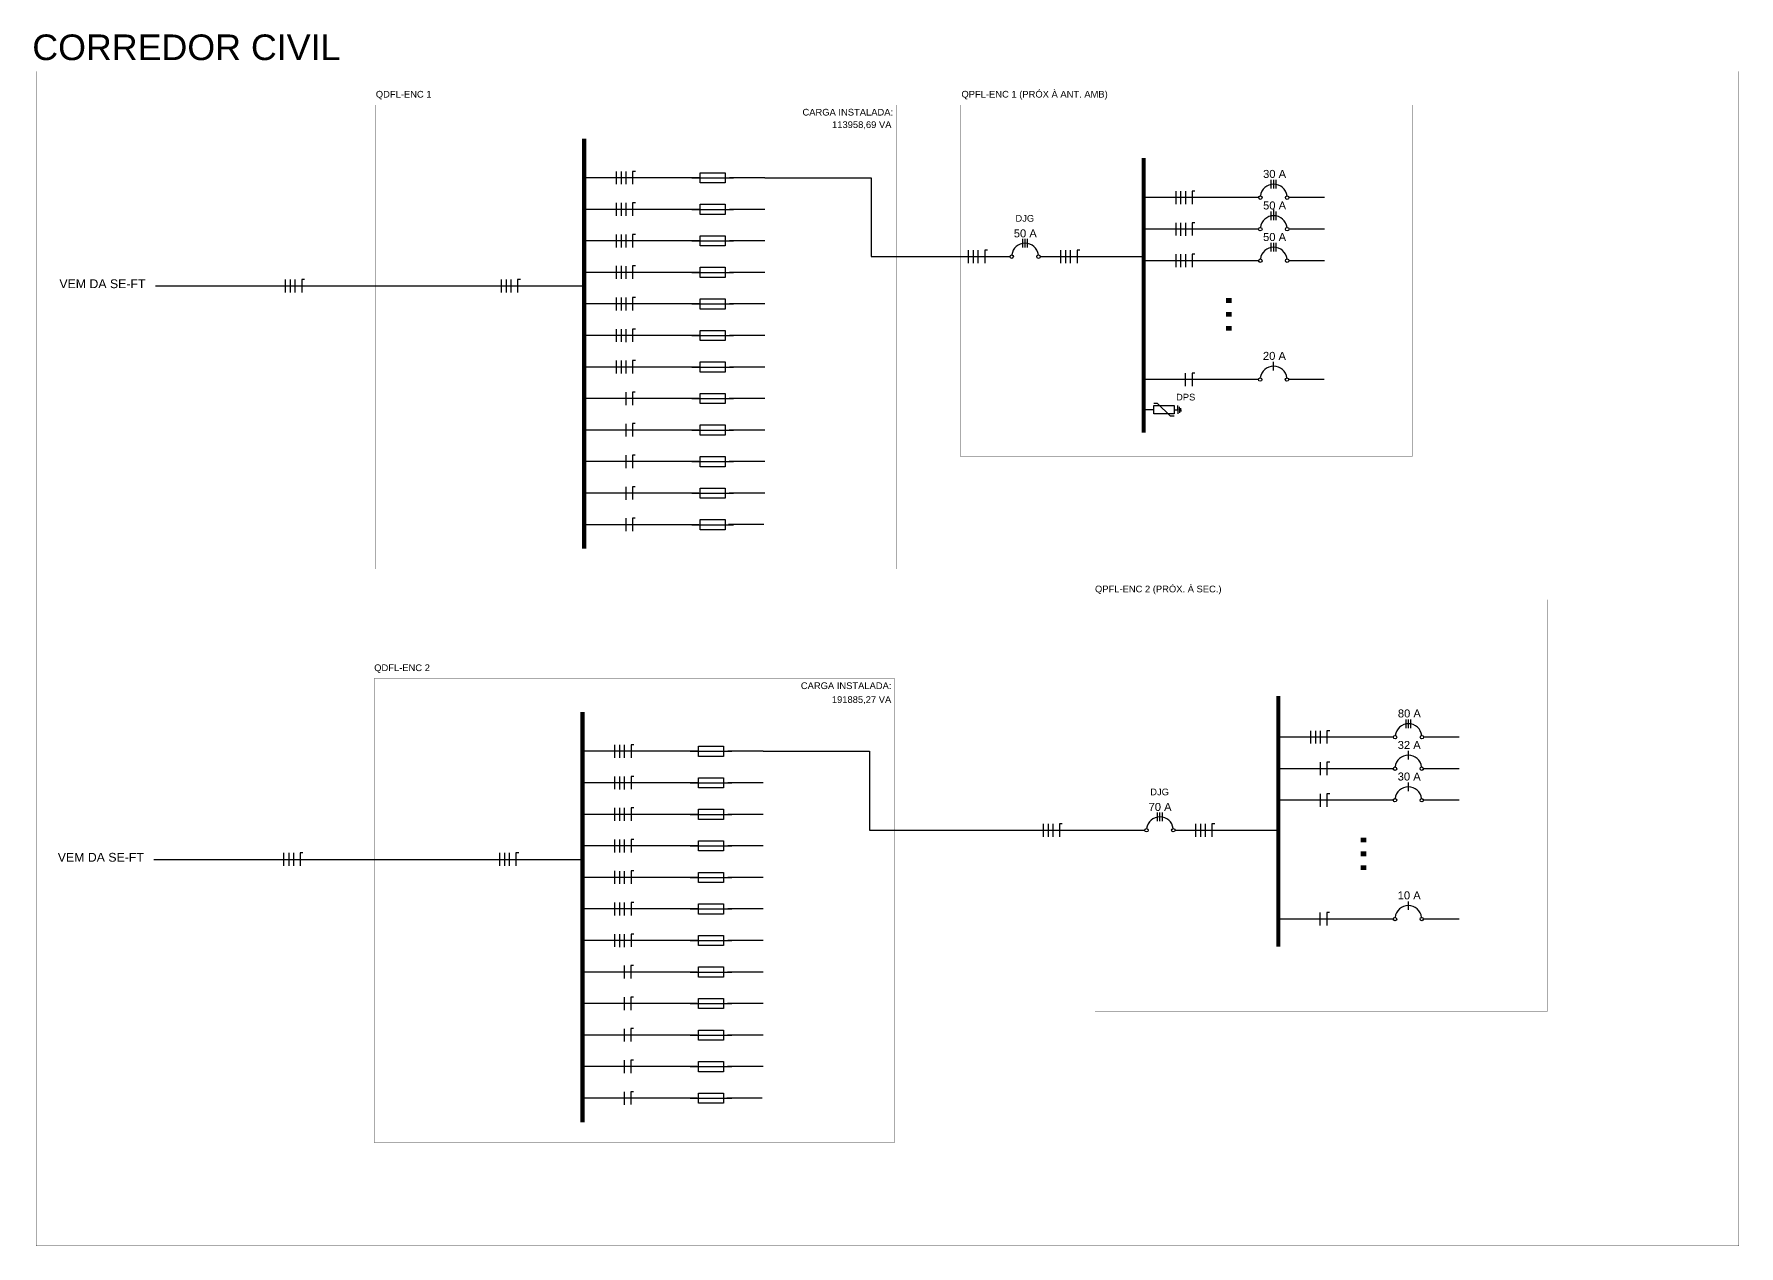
# Model space of a CAD drawing. Header units: millimetres. Extents: x 700 to 1841, y 279 to 936.
# Drawn here: x 1044.7 to 1369.1, y 279.3 to 509.9 of the extents above; entities that cross this region are included whole.
import ezdxf
from ezdxf.enums import TextEntityAlignment as Align

# ---------------------------------------------------------------- set-up
doc = ezdxf.new("R2010")
doc.units = ezdxf.units.MM
doc.linetypes.add('ACAD_ISO03W100', pattern=[30, 12, -18])
for name, color, linetype in [('A-03', 3, 'Continuous'), ('ARA_DISPOSITIVOS', 5, 'Continuous'), ('ARA_LEGENDA', 7, 'Continuous'), ('EQUIPAMENTOS', 4, 'Continuous'), ('GSP_Arq_TEXTO', 7, 'Continuous'), ('GSP_URB_TEXTO GERAL', 7, 'Continuous'), ('UNIFILAR', 3, 'Continuous'), ('VAI AO CTA', 7, 'Continuous')]:
    doc.layers.add(name, color=color, linetype=linetype)
doc.layers.add('BARRAMENTO', color=1, linetype='Continuous', lineweight=30)
doc.styles.add('ARA GERAL', font='arial.ttf', dxfattribs={"height": 10.1686})
doc.styles.add('ARA_TITULO_1', font='arial.ttf', dxfattribs={"height": 4})
doc.styles.add('ARIAL', font='arial.ttf')
doc.styles.add('ROMANS', font='arial.ttf')

# ---------------------------------------------------------------- blocks, each defined once
blk = doc.blocks.new('DISJ TRIF')
at = {"layer": 'A-03', "color": 2}
for p, q in [((0.217, 0.418), (0.421, 0.418)), ((0.217, 0.36), (0.421, 0.36)), ((0.217, 0.302), (0.421, 0.302))]:
    blk.add_line(p, q, dxfattribs=at)
at = {"layer": 'EQUIPAMENTOS', "color": 2}
for centre in [(0, 0.679), (0, 0.041)]:
    blk.add_circle(centre, 0.0409, dxfattribs=at)
at = {"layer": 'EQUIPAMENTOS', "color": 4}
blk.add_arc((0, 0.36), 0.319, 277.3498, 82.6502, dxfattribs=at)
blk = doc.blocks.new('dps')
at = {"layer": 'ARA_DISPOSITIVOS'}
for p, q in [((9.6, -5.6), (9.6, 0)), ((9.6, -5.6), (-9.4, -24.7)), ((-9.4, -24.7), (-9.4, -30.8))]:
    blk.add_line(p, q, dxfattribs=at)
blk.add_lwpolyline([(-6.1, 0), (6.4, 0), (6.4, -30.8), (-6.1, -30.8)], close=True, dxfattribs=at)
blk = doc.blocks.new('*U11')
at = {"layer": 'ARA_DISPOSITIVOS'}
blk.add_line((-25.3, 0), (25.4, 0), dxfattribs=at)
blk.add_lwpolyline([(15.4, 6.2), (15.4, -6.2), (-15.3, -6.2), (-15.3, 6.2)], close=True, dxfattribs=at)
at = {"style": 'ARA GERAL'}
blk.add_attdef('12A', text='', height=10.2, dxfattribs=at).set_placement((-0.2, 17.9), align=Align.TOP_CENTER)
blk = doc.blocks.new('*U93')
at = {"layer": 'ARA_DISPOSITIVOS'}
blk.add_line((-25.3, 0), (25.4, 0), dxfattribs=at)
blk.add_lwpolyline([(15.4, 6.2), (15.4, -6.2), (-15.3, -6.2), (-15.3, 6.2)], close=True, dxfattribs=at)
at = {"style": 'ARA GERAL'}
blk.add_attdef('12A', text='', height=10.2, dxfattribs=at).set_placement((-0.2, 17.9), align=Align.TOP_CENTER)
blk = doc.blocks.new('*U82')
at = {"layer": 'ARA_DISPOSITIVOS'}
blk.add_line((-25.3, 0), (25.4, 0), dxfattribs=at)
blk.add_lwpolyline([(15.4, 6.2), (15.4, -6.2), (-15.3, -6.2), (-15.3, 6.2)], close=True, dxfattribs=at)
at = {"style": 'ARA GERAL'}
blk.add_attdef('12A', text='', height=10.2, dxfattribs=at).set_placement((-0.2, 17.9), align=Align.TOP_CENTER)
blk = doc.blocks.new('*U83')
at = {"layer": 'ARA_DISPOSITIVOS'}
blk.add_line((-25.3, 0), (25.4, 0), dxfattribs=at)
blk.add_lwpolyline([(15.4, 6.2), (15.4, -6.2), (-15.3, -6.2), (-15.3, 6.2)], close=True, dxfattribs=at)
at = {"style": 'ARA GERAL'}
blk.add_attdef('12A', text='', height=10.2, dxfattribs=at).set_placement((-0.2, 17.9), align=Align.TOP_CENTER)
blk = doc.blocks.new('*U84')
at = {"layer": 'ARA_DISPOSITIVOS'}
blk.add_line((-25.3, 0), (25.4, 0), dxfattribs=at)
blk.add_lwpolyline([(15.4, 6.2), (15.4, -6.2), (-15.3, -6.2), (-15.3, 6.2)], close=True, dxfattribs=at)
at = {"style": 'ARA GERAL'}
blk.add_attdef('12A', text='', height=10.2, dxfattribs=at).set_placement((-0.2, 17.9), align=Align.TOP_CENTER)
blk = doc.blocks.new('*U85')
at = {"layer": 'ARA_DISPOSITIVOS'}
blk.add_line((-25.3, 0), (25.4, 0), dxfattribs=at)
blk.add_lwpolyline([(15.4, 6.2), (15.4, -6.2), (-15.3, -6.2), (-15.3, 6.2)], close=True, dxfattribs=at)
at = {"style": 'ARA GERAL'}
blk.add_attdef('12A', text='', height=10.2, dxfattribs=at).set_placement((-0.2, 17.9), align=Align.TOP_CENTER)
blk = doc.blocks.new('*U86')
at = {"layer": 'ARA_DISPOSITIVOS'}
blk.add_line((-25.3, 0), (25.4, 0), dxfattribs=at)
blk.add_lwpolyline([(15.4, 6.2), (15.4, -6.2), (-15.3, -6.2), (-15.3, 6.2)], close=True, dxfattribs=at)
at = {"style": 'ARA GERAL'}
blk.add_attdef('12A', text='', height=10.2, dxfattribs=at).set_placement((-0.2, 17.9), align=Align.TOP_CENTER)
blk = doc.blocks.new('*U87')
at = {"layer": 'ARA_DISPOSITIVOS'}
blk.add_line((-25.3, 0), (25.4, 0), dxfattribs=at)
blk.add_lwpolyline([(15.4, 6.2), (15.4, -6.2), (-15.3, -6.2), (-15.3, 6.2)], close=True, dxfattribs=at)
at = {"style": 'ARA GERAL'}
blk.add_attdef('12A', text='', height=10.2, dxfattribs=at).set_placement((-0.2, 17.9), align=Align.TOP_CENTER)
blk = doc.blocks.new('*U88')
at = {"layer": 'ARA_DISPOSITIVOS'}
blk.add_line((-25.3, 0), (25.4, 0), dxfattribs=at)
blk.add_lwpolyline([(15.4, 6.2), (15.4, -6.2), (-15.3, -6.2), (-15.3, 6.2)], close=True, dxfattribs=at)
at = {"style": 'ARA GERAL'}
blk.add_attdef('12A', text='', height=10.2, dxfattribs=at).set_placement((-0.2, 17.9), align=Align.TOP_CENTER)
blk = doc.blocks.new('*U89')
at = {"layer": 'ARA_DISPOSITIVOS'}
blk.add_line((-25.3, 0), (25.4, 0), dxfattribs=at)
blk.add_lwpolyline([(15.4, 6.2), (15.4, -6.2), (-15.3, -6.2), (-15.3, 6.2)], close=True, dxfattribs=at)
at = {"style": 'ARA GERAL'}
blk.add_attdef('12A', text='', height=10.2, dxfattribs=at).set_placement((-0.2, 17.9), align=Align.TOP_CENTER)
blk = doc.blocks.new('*U90')
at = {"layer": 'ARA_DISPOSITIVOS'}
blk.add_line((-25.3, 0), (25.4, 0), dxfattribs=at)
blk.add_lwpolyline([(15.4, 6.2), (15.4, -6.2), (-15.3, -6.2), (-15.3, 6.2)], close=True, dxfattribs=at)
at = {"style": 'ARA GERAL'}
blk.add_attdef('12A', text='', height=10.2, dxfattribs=at).set_placement((-0.2, 17.9), align=Align.TOP_CENTER)
blk = doc.blocks.new('*U91')
at = {"layer": 'ARA_DISPOSITIVOS'}
blk.add_line((-25.3, 0), (25.4, 0), dxfattribs=at)
blk.add_lwpolyline([(15.4, 6.2), (15.4, -6.2), (-15.3, -6.2), (-15.3, 6.2)], close=True, dxfattribs=at)
at = {"style": 'ARA GERAL'}
blk.add_attdef('12A', text='', height=10.2, dxfattribs=at).set_placement((-0.2, 17.9), align=Align.TOP_CENTER)
blk = doc.blocks.new('*U92')
at = {"layer": 'ARA_DISPOSITIVOS'}
blk.add_line((-25.3, 0), (25.4, 0), dxfattribs=at)
blk.add_lwpolyline([(15.4, 6.2), (15.4, -6.2), (-15.3, -6.2), (-15.3, 6.2)], close=True, dxfattribs=at)
at = {"style": 'ARA GERAL'}
blk.add_attdef('12A', text='', height=10.2, dxfattribs=at).set_placement((-0.2, 17.9), align=Align.TOP_CENTER)

msp = doc.modelspace()

# ---------------------------------------------------------------- linework, layer by layer
msp.add_lwpolyline([(1280.6, 476.11), (1280.6, 476.51)])
at = {"layer": 'A-03', "color": 2}
for p, q in [((1280.57, 445.86), (1280.57, 447.5)), ((1306.21, 371.84), (1306.21, 373.47)), ((1306.21, 365.84), (1306.21, 367.47)), ((1306.21, 343.22), (1306.21, 344.85))]:
    msp.add_line(p, q, dxfattribs=at)
at = {"layer": 'ARA_LEGENDA', "color": 2, "linetype": 'ACAD_ISO03W100', "ltscale": 0.25, "const_width": 0.0375}
msp.add_lwpolyline([(1369.08, 279.32), (1045.13, 279.32), (1045.13, 502.78), (1369.08, 502.78)], close=True, dxfattribs=at)
at = {"layer": 'ARA_LEGENDA', "color": 7, "linetype": 'ACAD_ISO03W100', "ltscale": 0.25, "const_width": 0.0375}
for points in [[(1208.76, 408.08), (1109.76, 408.08), (1109.76, 496.38), (1208.76, 496.38)], [(1306.99, 429.56), (1220.95, 429.56), (1220.95, 496.38), (1306.99, 496.38)], [(1332.63, 323.92), (1246.59, 323.92), (1246.59, 402.25), (1332.63, 402.25)], [(1208.44, 298.97), (1109.45, 298.97), (1109.45, 387.26), (1208.44, 387.26)]]:
    msp.add_lwpolyline(points, close=True, dxfattribs=at)
at = {"layer": 'BARRAMENTO'}
for p, q in [((1171.27, 482.52), (1149.39, 482.52)), ((1183.79, 482.52), (1177.03, 482.52)), ((1277.72, 478.75), (1255.84, 478.75)), ((1290.24, 478.75), (1283.48, 478.75)), ((1171.27, 476.52), (1149.39, 476.52)), ((1183.79, 476.52), (1177.03, 476.52)), ((1171.27, 470.52), (1149.39, 470.52)), ((1183.79, 470.52), (1177.03, 470.52)), ((1277.72, 472.75), (1255.84, 472.75)), ((1290.24, 472.75), (1283.48, 472.75)), ((1171.27, 464.52), (1149.39, 464.52)), ((1183.79, 464.52), (1177.03, 464.52)), ((1277.72, 466.75), (1255.84, 466.75)), ((1290.24, 466.75), (1283.48, 466.75)), ((1171.27, 458.52), (1149.39, 458.52)), ((1183.79, 458.52), (1177.03, 458.52)), ((1171.27, 452.52), (1149.39, 452.52)), ((1183.79, 452.52), (1177.03, 452.52)), ((1171.27, 446.52), (1149.39, 446.52)), ((1183.79, 446.52), (1177.03, 446.52)), ((1277.69, 444.13), (1255.81, 444.13)), ((1290.21, 444.13), (1283.45, 444.13)), ((1171.24, 440.52), (1149.36, 440.52)), ((1183.76, 440.52), (1177, 440.52)), ((1171.24, 434.52), (1149.36, 434.52)), ((1183.76, 434.52), (1177, 434.52)), ((1171.24, 428.52), (1149.36, 428.52)), ((1183.76, 428.52), (1177, 428.52)), ((1171.24, 422.52), (1149.36, 422.52)), ((1183.76, 422.52), (1177, 422.52)), ((1171.24, 416.52), (1149.36, 416.52)), ((1183.61, 416.53), (1176.84, 416.53)), ((1170.96, 373.41), (1149.08, 373.41)), ((1183.48, 373.41), (1176.72, 373.41)), ((1303.36, 376.1), (1281.48, 376.1)), ((1315.88, 376.1), (1309.12, 376.1)), ((1303.36, 370.1), (1281.48, 370.1)), ((1315.88, 370.1), (1309.12, 370.1)), ((1170.96, 367.41), (1149.08, 367.41)), ((1183.48, 367.41), (1176.72, 367.41)), ((1303.36, 364.1), (1281.48, 364.1)), ((1315.88, 364.1), (1309.12, 364.1)), ((1170.96, 361.41), (1149.08, 361.41)), ((1183.48, 361.41), (1176.72, 361.41)), ((1170.96, 355.41), (1149.08, 355.41)), ((1183.48, 355.41), (1176.72, 355.41)), ((1170.96, 349.41), (1149.08, 349.41)), ((1183.48, 349.41), (1176.72, 349.41)), ((1170.96, 343.41), (1149.08, 343.41)), ((1183.48, 343.41), (1176.72, 343.41)), ((1303.33, 341.49), (1281.45, 341.49)), ((1315.85, 341.49), (1309.09, 341.49)), ((1170.96, 337.41), (1149.08, 337.41)), ((1183.48, 337.41), (1176.72, 337.41)), ((1170.93, 331.41), (1149.05, 331.41)), ((1183.45, 331.41), (1176.69, 331.41)), ((1170.93, 325.41), (1149.05, 325.41)), ((1183.45, 325.41), (1176.69, 325.41)), ((1170.93, 319.41), (1149.05, 319.41)), ((1183.45, 319.41), (1176.69, 319.41)), ((1170.93, 313.41), (1149.05, 313.41)), ((1183.45, 313.41), (1176.69, 313.41)), ((1170.93, 307.41), (1149.05, 307.41)), ((1183.3, 307.42), (1176.53, 307.42))]:
    msp.add_line(p, q, dxfattribs=at)
at = {"layer": 'BARRAMENTO', "color": 1, "ltscale": 200}
msp.add_line((1257.79, 438.39), (1255.84, 438.39), dxfattribs=at)
at = {"layer": 'BARRAMENTO', "color": 3, "ltscale": 200}
for p, q in [((1261.63, 438.39), (1262.35, 438.39)), ((1262.35, 438.39), (1262.35, 439.2)), ((1262.35, 438.39), (1262.35, 437.59)), ((1262.66, 438.39), (1262.66, 438.97)), ((1262.66, 438.39), (1262.66, 437.81)), ((1262.94, 438.39), (1262.94, 438.71)), ((1262.94, 438.39), (1262.94, 438.07))]:
    msp.add_line(p, q, dxfattribs=at)
at = {"layer": 'BARRAMENTO', "lineweight": 40, "const_width": 0.8}
for points in [[(1149.39, 411.93), (1149.39, 489.97)], [(1255.84, 434.06), (1255.84, 486.27)], [(1281.48, 336.22), (1281.48, 383.92)], [(1149.08, 302.81), (1149.08, 380.86)]]:
    msp.add_lwpolyline(points, dxfattribs=at)
at = {"layer": 'BARRAMENTO'}
for points in [[(1183.79, 482.52), (1203.99, 482.52)], [(1203.99, 482.52), (1203.99, 467.52)], [(1203.99, 467.52), (1230.42, 467.52)], [(1236.18, 467.52), (1255.84, 467.52)], [(1067.85, 461.96), (1123.97, 461.96)], [(1124.01, 461.96), (1149.39, 461.96)], [(1183.48, 373.41), (1203.67, 373.41)], [(1203.67, 373.41), (1203.67, 358.41)], [(1203.67, 358.41), (1230.11, 358.41)], [(1229.63, 358.39), (1256.06, 358.39)], [(1261.82, 358.39), (1281.48, 358.39)], [(1067.54, 352.85), (1123.66, 352.85)], [(1123.7, 352.85), (1149.08, 352.85)]]:
    msp.add_lwpolyline(points, dxfattribs=at)
at = {"layer": 'EQUIPAMENTOS', "color": 2}
for centre in [(1278.02, 444.13), (1283.12, 444.13), (1303.66, 370.1), (1308.76, 370.1), (1303.66, 364.1), (1308.76, 364.1), (1303.66, 341.49), (1308.76, 341.49)]:
    msp.add_circle(centre, 0.327, dxfattribs=at)
at = {"layer": 'EQUIPAMENTOS', "color": 4}
for centre in [(1280.57, 444.13), (1306.21, 370.1), (1306.21, 364.1), (1306.21, 341.49)]:
    msp.add_arc(centre, 2.55, 7.3498, 172.6502, dxfattribs=at)
at = {"layer": 'VAI AO CTA', "color": 1}
for p, q in [((1155.49, 483.75), (1155.49, 481.29)), ((1156.45, 483.75), (1156.45, 481.29)), ((1157.4, 481.28), (1157.4, 483.74)), ((1155.49, 477.75), (1155.49, 475.29)), ((1156.45, 477.75), (1156.45, 475.29)), ((1157.4, 475.28), (1157.4, 477.74)), ((1261.94, 479.98), (1261.94, 477.52)), ((1262.89, 479.97), (1262.89, 477.51)), ((1263.85, 477.51), (1263.85, 479.97)), ((1261.94, 473.98), (1261.94, 471.52)), ((1262.89, 473.97), (1262.89, 471.51)), ((1263.85, 471.51), (1263.85, 473.97)), ((1155.49, 471.75), (1155.49, 469.29)), ((1156.45, 471.75), (1156.45, 469.29)), ((1157.4, 469.28), (1157.4, 471.74)), ((1222.48, 468.75), (1222.48, 466.29)), ((1223.43, 468.75), (1223.43, 466.29)), ((1224.39, 466.28), (1224.39, 468.74)), ((1240.05, 468.75), (1240.05, 466.29)), ((1241, 468.75), (1241, 466.29)), ((1241.96, 466.28), (1241.96, 468.74)), ((1261.94, 467.98), (1261.94, 465.52)), ((1262.89, 467.97), (1262.89, 465.51)), ((1263.85, 465.51), (1263.85, 467.97)), ((1155.49, 465.75), (1155.49, 463.29)), ((1156.45, 465.75), (1156.45, 463.29)), ((1157.4, 463.28), (1157.4, 465.74)), ((1092.54, 463.19), (1092.54, 460.73)), ((1093.5, 463.19), (1093.5, 460.73)), ((1094.45, 460.72), (1094.45, 463.18)), ((1133.6, 463.19), (1133.6, 460.73)), ((1134.56, 463.19), (1134.56, 460.73)), ((1135.51, 460.72), (1135.51, 463.18)), ((1155.49, 459.75), (1155.49, 457.29)), ((1156.45, 459.75), (1156.45, 457.29)), ((1157.4, 457.28), (1157.4, 459.74)), ((1155.49, 453.75), (1155.49, 451.29)), ((1156.45, 453.75), (1156.45, 451.29)), ((1157.4, 451.28), (1157.4, 453.74)), ((1155.49, 447.75), (1155.49, 445.29)), ((1156.45, 447.75), (1156.45, 445.29)), ((1157.4, 445.28), (1157.4, 447.74)), ((1263.82, 442.89), (1263.82, 445.35)), ((1157.37, 439.28), (1157.37, 441.74)), ((1157.37, 433.28), (1157.37, 435.74)), ((1157.37, 427.28), (1157.37, 429.74)), ((1157.37, 421.28), (1157.37, 423.74)), ((1157.37, 415.28), (1157.37, 417.74)), ((1287.58, 377.33), (1287.58, 374.87)), ((1288.53, 377.33), (1288.53, 374.87)), ((1289.49, 374.86), (1289.49, 377.32)), ((1155.18, 374.64), (1155.18, 372.18)), ((1156.13, 374.63), (1156.13, 372.17)), ((1157.09, 372.17), (1157.09, 374.63)), ((1289.49, 368.86), (1289.49, 371.32)), ((1155.18, 368.64), (1155.18, 366.18)), ((1156.13, 368.63), (1156.13, 366.17)), ((1157.09, 366.17), (1157.09, 368.63)), ((1289.49, 362.86), (1289.49, 365.32)), ((1155.18, 362.64), (1155.18, 360.18)), ((1156.13, 362.63), (1156.13, 360.17)), ((1157.09, 360.17), (1157.09, 362.63)), ((1236.7, 359.62), (1236.7, 357.16)), ((1237.66, 359.62), (1237.66, 357.16)), ((1238.62, 357.15), (1238.62, 359.61)), ((1265.69, 359.62), (1265.69, 357.16)), ((1266.65, 359.62), (1266.65, 357.16)), ((1267.6, 357.15), (1267.6, 359.61)), ((1092.23, 354.08), (1092.23, 351.62)), ((1093.19, 354.07), (1093.19, 351.61)), ((1094.14, 351.61), (1094.14, 354.07)), ((1133.29, 354.08), (1133.29, 351.62)), ((1134.25, 354.07), (1134.25, 351.61)), ((1135.2, 351.61), (1135.2, 354.07)), ((1155.18, 356.64), (1155.18, 354.18)), ((1156.13, 356.63), (1156.13, 354.17)), ((1157.09, 354.17), (1157.09, 356.63)), ((1155.18, 350.64), (1155.18, 348.18)), ((1156.13, 350.63), (1156.13, 348.17)), ((1157.09, 348.17), (1157.09, 350.63)), ((1155.18, 344.64), (1155.18, 342.18)), ((1156.13, 344.63), (1156.13, 342.17)), ((1157.09, 342.17), (1157.09, 344.63)), ((1289.46, 340.25), (1289.46, 342.71)), ((1155.18, 338.64), (1155.18, 336.18)), ((1156.13, 338.63), (1156.13, 336.17)), ((1157.09, 336.17), (1157.09, 338.63)), ((1157.06, 330.17), (1157.06, 332.63)), ((1157.06, 324.17), (1157.06, 326.63)), ((1157.06, 318.17), (1157.06, 320.63)), ((1157.06, 312.17), (1157.06, 314.63)), ((1157.06, 306.17), (1157.06, 308.63))]:
    msp.add_line(p, q, dxfattribs=at)
at = {"layer": 'VAI AO CTA', "color": 4, "linetype": 'ACAD_ISO03W100'}
for p, q in [((1159.16, 483.75), (1158.63, 483.75)), ((1159.16, 477.75), (1158.63, 477.75)), ((1265.6, 479.98), (1265.08, 479.98)), ((1265.6, 473.98), (1265.08, 473.98)), ((1159.16, 471.75), (1158.63, 471.75)), ((1226.14, 468.75), (1225.62, 468.75)), ((1243.71, 468.75), (1243.19, 468.75)), ((1265.6, 467.98), (1265.08, 467.98)), ((1159.16, 465.75), (1158.63, 465.75)), ((1096.21, 463.19), (1095.68, 463.19)), ((1137.27, 463.19), (1136.74, 463.19)), ((1159.16, 459.75), (1158.63, 459.75)), ((1159.16, 453.75), (1158.63, 453.75)), ((1159.16, 447.75), (1158.63, 447.75)), ((1265.57, 445.36), (1265.05, 445.36)), ((1159.12, 441.75), (1158.6, 441.75)), ((1159.12, 435.75), (1158.6, 435.75)), ((1159.12, 429.75), (1158.6, 429.75)), ((1159.12, 423.75), (1158.6, 423.75)), ((1159.12, 417.75), (1158.6, 417.75)), ((1291.24, 377.33), (1290.72, 377.33)), ((1158.84, 374.64), (1158.32, 374.64)), ((1291.24, 371.33), (1290.72, 371.33)), ((1158.84, 368.64), (1158.32, 368.64)), ((1291.24, 365.33), (1290.72, 365.33)), ((1158.84, 362.64), (1158.32, 362.64)), ((1240.37, 359.62), (1239.84, 359.62)), ((1269.36, 359.62), (1268.83, 359.62)), ((1095.9, 354.08), (1095.37, 354.08)), ((1136.96, 354.08), (1136.43, 354.08)), ((1158.84, 356.64), (1158.32, 356.64)), ((1158.84, 350.64), (1158.32, 350.64)), ((1158.84, 344.64), (1158.32, 344.64)), ((1291.21, 342.72), (1290.69, 342.72)), ((1158.84, 338.64), (1158.32, 338.64)), ((1158.81, 332.64), (1158.29, 332.64)), ((1158.81, 326.64), (1158.29, 326.64)), ((1158.81, 320.64), (1158.29, 320.64)), ((1158.81, 314.64), (1158.29, 314.64)), ((1158.81, 308.64), (1158.29, 308.64))]:
    msp.add_line(p, q, dxfattribs=at)
at = {"layer": 'VAI AO CTA', "color": 4}
for p, q in [((1158.63, 483.75), (1158.63, 481.29)), ((1158.63, 477.75), (1158.63, 475.29)), ((1265.08, 479.98), (1265.08, 477.52)), ((1265.08, 473.98), (1265.08, 471.52)), ((1158.63, 471.75), (1158.63, 469.29)), ((1225.62, 468.75), (1225.62, 466.29)), ((1243.19, 468.75), (1243.19, 466.29)), ((1265.08, 467.98), (1265.08, 465.52)), ((1158.63, 465.75), (1158.63, 463.29)), ((1095.68, 463.19), (1095.68, 460.73)), ((1136.74, 463.19), (1136.74, 460.73)), ((1158.63, 459.75), (1158.63, 457.29)), ((1158.63, 453.75), (1158.63, 451.29)), ((1158.63, 447.75), (1158.63, 445.29)), ((1265.05, 445.36), (1265.05, 442.9)), ((1158.6, 441.75), (1158.6, 439.29)), ((1158.6, 435.75), (1158.6, 433.29)), ((1158.6, 429.75), (1158.6, 427.29)), ((1158.6, 423.75), (1158.6, 421.29)), ((1158.6, 417.75), (1158.6, 415.29)), ((1290.72, 377.33), (1290.72, 374.87)), ((1158.32, 374.64), (1158.32, 372.18)), ((1290.72, 371.33), (1290.72, 368.87)), ((1158.32, 368.64), (1158.32, 366.18)), ((1290.72, 365.33), (1290.72, 362.87)), ((1158.32, 362.64), (1158.32, 360.18)), ((1239.84, 359.62), (1239.84, 357.16)), ((1268.83, 359.62), (1268.83, 357.16)), ((1095.37, 354.08), (1095.37, 351.62)), ((1136.43, 354.08), (1136.43, 351.62)), ((1158.32, 356.64), (1158.32, 354.18)), ((1158.32, 350.64), (1158.32, 348.18)), ((1158.32, 344.64), (1158.32, 342.18)), ((1290.69, 342.72), (1290.69, 340.26)), ((1158.32, 338.64), (1158.32, 336.18)), ((1158.29, 332.64), (1158.29, 330.18)), ((1158.29, 326.64), (1158.29, 324.18)), ((1158.29, 320.64), (1158.29, 318.18)), ((1158.29, 314.64), (1158.29, 312.18)), ((1158.29, 308.64), (1158.29, 306.18))]:
    msp.add_line(p, q, dxfattribs=at)

# ---------------------------------------------------------------- block references
at = {"layer": 'ARA_LEGENDA', "xscale": 0.156327276839294, "yscale": 0.156327276839294, "zscale": 0.156327276839294}
for name, p in [('*U11', (1173.84, 482.52)), ('*U11', (1173.84, 476.52)), ('*U11', (1173.84, 470.52)), ('*U11', (1173.84, 464.52)), ('*U11', (1173.84, 458.52)), ('*U11', (1173.84, 452.52)), ('*U11', (1173.84, 446.52)), ('*U11', (1173.84, 440.52)), ('*U11', (1173.84, 434.52)), ('*U11', (1173.84, 428.52)), ('*U11', (1173.84, 422.52)), ('*U11', (1173.84, 416.52)), ('*U93', (1173.53, 373.41)), ('*U82', (1173.53, 367.41)), ('*U83', (1173.53, 361.41)), ('*U84', (1173.53, 355.41)), ('*U85', (1173.53, 349.41)), ('*U86', (1173.53, 343.41)), ('*U87', (1173.53, 337.41)), ('*U88', (1173.53, 331.41)), ('*U89', (1173.53, 325.41)), ('*U90', (1173.53, 319.41)), ('*U91', (1173.53, 313.41)), ('*U92', (1173.53, 307.41))]:
    msp.add_blockref(name, p, dxfattribs=at)
at = {"layer": 'GSP_URB_TEXTO GERAL', "color": 3, "xscale": 0.1250618214714352, "yscale": 0.1250618214714352, "zscale": 0.1250618214714352, "rotation": 89.99999999999999}
msp.add_blockref('dps', (1257.79, 438.39), dxfattribs=at)
at = {"layer": 'UNIFILAR', "color": 0, "xscale": 8, "yscale": 8, "zscale": 8, "rotation": 90}
for p in [(1283.48, 478.75), (1283.48, 472.75), (1236.18, 467.52), (1283.48, 466.75), (1309.12, 376.1), (1261.82, 358.39)]:
    msp.add_blockref('DISJ TRIF', p, dxfattribs=at)

# ---------------------------------------------------------------- texts
at = {"layer": 'ARA_LEGENDA', "style": 'ROMANS'}
for s, p in [('30 A', (1280.76, 483.26)), ('50 A', (1280.76, 477.26)), ('50 A', (1233.33, 471.95)), ('50 A', (1280.76, 471.26)), ('20 A', (1280.73, 448.64)), ('80 A', (1306.4, 380.61)), ('32 A', (1306.37, 374.61)), ('30 A', (1306.37, 368.61)), ('70 A', (1258.97, 362.82)), ('10 A', (1306.37, 346))]:
    msp.add_text(s, height=1.522, dxfattribs=at).set_placement(p, align=Align.MIDDLE)
at = {"layer": 'GSP_Arq_TEXTO', "insert": (1073.72, 509.79), "char_height": 4.8732, "attachment_point": 2, "style": 'ARIAL'}
msp.add_mtext_dynamic_manual_height_columns('CORREDOR CIVIL', width=88.3104, gutter_width=0.45, heights=[1.79], dxfattribs=at)
at = {"layer": 'GSP_Arq_TEXTO', "char_height": 6.816, "width": 86.3914, "attachment_point": 2, "rotation": 270, "style": 'ARIAL'}
for insert in [(1278.33, 456.53), (1303.97, 353.89)]:
    msp.add_mtext('...', dxfattribs=dict(at, insert=insert))
at = {"layer": 'GSP_Arq_TEXTO', "insert": (1263.85, 441.43), "char_height": 1.272, "width": 6.8733, "attachment_point": 2, "style": 'ARIAL'}
msp.add_mtext('DPS', dxfattribs=at)
at = {"layer": 'VAI AO CTA', "attachment_point": 3, "style": 'ARA_TITULO_1'}
for s, width, gutter_width, heights, insert, char_height in [('\\pxql,t5;QDFL-ENC 1', 25.3745, 0.45, [1.79], (1135.14, 499.06), 1.2766), ('\\pxql,t5;QPFL-ENC 1 (PRÓX À ANT. AMB)', 28.54, 0.45, [1.79], (1249.72, 499.06), 1.2766), ('CARGA INSTALADA:', 25.3745, 0.45, [1.79], (1208.18, 495.64), 1.2766), (' ^I113958,69 VA', 25.3745, 0.45, [1.79], (1207.87, 493.27), 1.2766), ('\\pxqc;VEM DA SE-FT', 23.2565, 0.59, [0], (1069.38, 463.2), 1.6745), ('\\pxql,t5;QPFL-ENC 2 (PRÓX. À SEC.)', 33.4986, 0, [1.79], (1280.09, 404.93), 1.2766), ('\\pxql,t5;QDFL-ENC 2', 25.3745, 0.45, [1.79], (1134.83, 389.94), 1.2766), ('CARGA INSTALADA:', 25.3745, 0.45, [1.79], (1207.87, 386.52), 1.2766), (' ^I191885,27 VA', 25.3745, 0.45, [1.79], (1207.83, 383.89), 1.2766), ('\\pxqc;VEM DA SE-FT', 23.2565, 0.59, [0], (1069.07, 354.08), 1.6745)]:
    msp.add_mtext_dynamic_manual_height_columns(s, width=width, gutter_width=gutter_width, heights=heights, dxfattribs=dict(at, insert=insert, char_height=char_height))
at = {"layer": 'VAI AO CTA', "char_height": 1.272, "width": 17.7112, "attachment_point": 2, "style": 'ARIAL'}
for insert in [(1233.24, 475.44), (1258.88, 366.31)]:
    msp.add_mtext('DJG', dxfattribs=dict(at, insert=insert))

doc.saveas('drawing.dxf')
